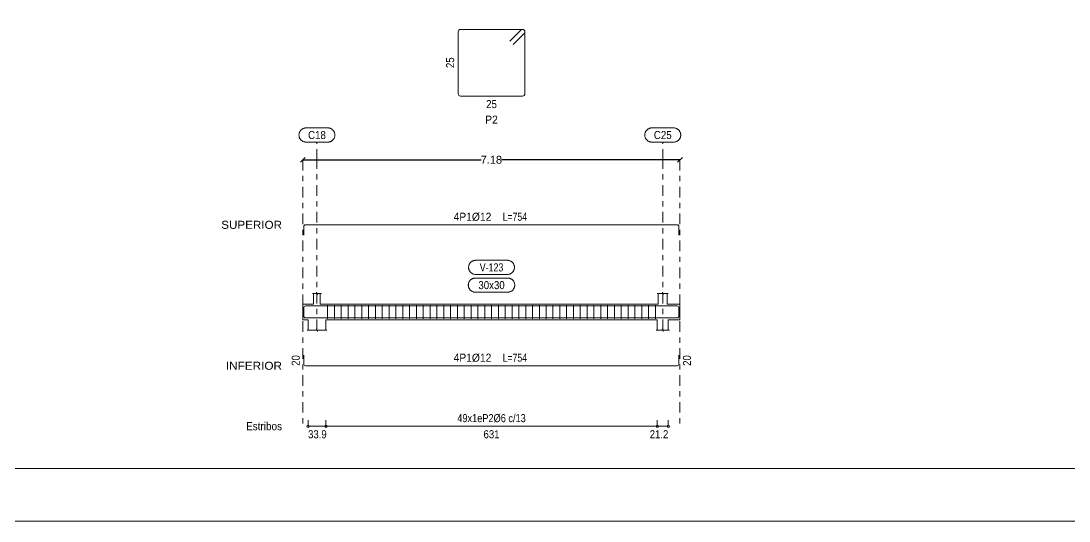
# Model space of a CAD drawing. Header units: millimetres. Extents: x 2 to 158, y -69 to 77.
# Drawn here: x 115.19 to 135.14, y 31.52 to 41.04 of the extents above; entities that cross this region are included whole.
import ezdxf
from ezdxf.enums import TextEntityAlignment as Align

# ---------------------------------------------------------------- set-up
doc = ezdxf.new("R2010")
doc.units = ezdxf.units.MM
doc.linetypes.add('CYPE_RAYAPUNTO', pattern=[0.4125, 0.2025, -0.105, 0, -0.105])
for name, color, linetype, lineweight in [('ALZ_ARM_LONG_ARM_TEXTOS', 3, 'Continuous', 9), ('ALZ_ARM_LONG_TXT_LONG', 3, 'Continuous', 9), ('ALZ_ARM_TRANS_TXT_EST', 3, 'Continuous', 9), ('ALZ_CONT_NUDOS', 122, 'Continuous', 9), ('ALZ_CONT_VIG_HORMIGON', 2, 'Continuous', 9), ('ALZ_COT_COT_ANCLAJES', 3, 'Continuous', 0), ('ALZ_COT_COT_EST', 3, 'Continuous', 0), ('ALZ_COT_COT_LIN_APOYOS', 2, 'CYPE_RAYAPUNTO', 0), ('ALZ_COT_LONGITUD_PROYECTADA', 122, 'Continuous', 0), ('ALZ_COT_TEXTOS_ESTRIBOS', 122, 'Continuous', 0), ('ALZ_REF_COT_LIN_AUX_COTA', 2, 'CYPE_RAYAPUNTO', 9), ('ALZ_REF_POSICIONES_ARMADURAS', 3, 'Continuous', 9), ('ALZ_REF_REF_NOMBRE', 3, 'Continuous', 9), ('ALZ_REF_REF_REFERENCIA', 3, 'Continuous', 9), ('ALZ_REF_TEXTO_REF_NOMBRE', 3, 'Continuous', 9), ('ALZ_REF_TEXTO_REF_REFERENCIA', 3, 'Continuous', 9), ('ARM_LONGITUDINAL_Ø12', 171, 'Continuous', 9), ('ARM_TRANSVERSAL_Ø6', 151, 'Continuous', 9), ('RECUAD_LIMITES', 2, 'Continuous', 0), ('RECUAD_MARCO', 1, 'Continuous', 20), ('SEC_COTAS_TEXTOS_DESPIECE_ESTRIBADO', 122, 'Continuous', 0), ('SEC_REF_TXT_POSICIONES_ARM_ESTRIBOS', 1, 'Continuous', 9)]:
    doc.layers.add(name, color=color, linetype=linetype, lineweight=lineweight)
doc.styles.add('CYPETXT_0.225_romans', font='arial.ttf', dxfattribs={"height": 0.15})
doc.styles.add('CYPETXT_romans', font='arial.ttf', dxfattribs={"height": 0.2})
doc.dimstyles.new('cype_oblique', dxfattribs={"dimtxt": 0.18, "dimasz": 0.18, "dimexe": 0.05625, "dimexo": 0.05625, "dimgap": 0, "dimtad": 0, "dimdec": 4, "dimzin": 0, "dimdsep": 46, "dimtxsty": 'CYPETXT_0.225_romans', "dimblk": 'OBLIQUE', "dimtsz": 0.045, "dimcen": 0.09, "dimadec": 0, "dimazin": 0, "dimtfac": 1, "dimtdec": 4, "dimtofl": 0, "dimtmove": 2, "dimatfit": 3, "dimfxl": 1, "dimtolj": 1, "dimtzin": 0, "dimarcsym": 0})

# ---------------------------------------------------------------- blocks, each defined once
blk = doc.blocks.new('*D363')
at = {"layer": 'ALZ_COT_LONGITUD_PROYECTADA', "color": 0, "lineweight": -2, "transparency": 16777216}
for p, q in [((120.51, 38.351), (120.6, 38.441)), ((120.555, 38.396), (123.951, 38.396)), ((127.736, 38.396), (124.34, 38.396)), ((127.691, 38.351), (127.781, 38.441))]:
    blk.add_line(p, q, dxfattribs=at)
at = {"layer": 'Defpoints', "color": 0, "transparency": 16777216}
for p in [(120.555, 38.396), (120.555, 38.396), (127.736, 38.396)]:
    blk.add_point(p, dxfattribs=at)
at = {"layer": 'ALZ_COT_LONGITUD_PROYECTADA', "color": 0, "transparency": 16777216, "insert": (124.145, 38.396), "char_height": 0.15, "attachment_point": 5, "style": 'CYPETXT_0.225_romans'}
blk.add_mtext('\\A1;7.18', dxfattribs=at)
blk = doc.blocks.new('_OBLIQUE')
at = {"color": 0, "linetype": 'ByBlock', "lineweight": -2}
blk.add_line((-0.5, -0.5), (0.5, 0.5), dxfattribs=at)

msp = doc.modelspace()

# ---------------------------------------------------------------- linework, layer by layer
at = {"layer": 'ALZ_CONT_NUDOS'}
for p, q in [((120.76264, 35.6497), (120.76264, 35.8497)), ((120.8896, 35.6497), (120.8896, 35.8497)), ((127.32355, 35.6497), (127.32355, 35.8497)), ((127.49282, 35.6497), (127.49282, 35.8497)), ((120.65661, 35.6497), (120.76264, 35.6497)), ((120.99563, 35.6497), (120.8896, 35.6497)), ((127.30239, 35.6497), (127.32355, 35.6497)), ((127.51398, 35.6497), (127.49282, 35.6497)), ((120.65661, 35.3497), (120.65661, 35.1497)), ((120.99563, 35.3497), (120.99563, 35.1497)), ((127.30239, 35.3497), (127.30239, 35.1497)), ((127.51398, 35.3497), (127.51398, 35.1497))]:
    msp.add_line(p, q, dxfattribs=at)
for points in [[(120.74264, 35.8497), (120.81112, 35.8497), (120.81862, 35.8747), (120.83362, 35.8247), (120.84112, 35.8497), (120.9096, 35.8497)], [(127.30355, 35.8497), (127.39318, 35.8497), (127.40068, 35.8747), (127.41568, 35.8247), (127.42318, 35.8497), (127.51282, 35.8497)], [(120.65661, 35.6497), (120.5551, 35.6497), (120.5551, 35.3497), (120.65661, 35.3497)], [(127.51398, 35.6497), (127.73558, 35.6497), (127.73558, 35.3497), (127.51398, 35.3497)], [(120.63661, 35.1497), (120.81112, 35.1497), (120.81862, 35.1747), (120.83362, 35.1247), (120.84112, 35.1497), (121.01563, 35.1497)], [(127.28239, 35.1497), (127.39318, 35.1497), (127.40068, 35.1747), (127.41568, 35.1247), (127.42318, 35.1497), (127.53398, 35.1497)]]:
    msp.add_lwpolyline(points, dxfattribs=at)
at = {"layer": 'ALZ_CONT_VIG_HORMIGON'}
for p, q in [((120.99563, 35.6497), (127.30239, 35.6497)), ((120.99563, 35.3497), (127.30239, 35.3497))]:
    msp.add_line(p, q, dxfattribs=at)
at = {"layer": 'ALZ_COT_COT_EST'}
for p, q in [((120.65661, 33.3227), (120.65661, 33.4352)), ((120.99563, 33.3227), (120.99563, 33.4352)), ((127.30239, 33.3227), (127.30239, 33.4352))]:
    msp.add_line(p, q, dxfattribs=at)
for points in [[(120.65661, 33.3227), (120.99563, 33.3227), (120.99563, 33.4352)], [(120.99563, 33.3227), (127.30239, 33.3227), (127.30239, 33.4352)], [(127.30239, 33.3227), (127.51398, 33.3227), (127.51398, 33.4352)]]:
    msp.add_lwpolyline(points, dxfattribs=at)
for centre in [(120.65661, 33.3227), (120.99563, 33.3227), (120.99563, 33.3227), (127.30239, 33.3227), (127.30239, 33.3227), (127.51398, 33.3227)]:
    msp.add_circle(centre, 0.0225, dxfattribs=at)
at = {"layer": 'ALZ_COT_COT_LIN_APOYOS'}
for p, q in [((120.5551, 38.3957), (120.5551, 33.3227)), ((127.73558, 38.3957), (127.73558, 33.3227))]:
    msp.add_line(p, q, dxfattribs=at)
at = {"layer": 'ALZ_REF_COT_LIN_AUX_COTA'}
for p, q in [((120.82612, 38.3957), (120.82612, 38.7332)), ((127.40818, 38.3957), (127.40818, 38.7332)), ((120.82612, 35.1497), (120.82612, 38.3957)), ((127.40818, 35.1497), (127.40818, 38.3957))]:
    msp.add_line(p, q, dxfattribs=at)
at = {"layer": 'ALZ_REF_REF_NOMBRE'}
for points in [[(124.45051, 36.4822), (124.45952, 36.4819), (124.4685, 36.481), (124.4774, 36.4795), (124.48617, 36.4774), (124.49479, 36.47473), (124.50321, 36.47149), (124.51139, 36.46769), (124.51931, 36.46336), (124.52691, 36.4585), (124.53417, 36.45315), (124.54106, 36.44732), (124.54755, 36.44105), (124.5536, 36.43436), (124.55919, 36.42728), (124.5643, 36.41984), (124.5689, 36.41208), (124.57297, 36.40403), (124.57649, 36.39572), (124.57945, 36.3872), (124.58183, 36.3785), (124.58363, 36.36966), (124.58483, 36.36071), (124.58543, 36.35171), (124.58543, 36.34269), (124.58483, 36.33369), (124.58363, 36.32475), (124.58183, 36.31591), (124.57945, 36.3072), (124.57649, 36.29868), (124.57297, 36.29037), (124.5689, 36.28232), (124.5643, 36.27456), (124.55919, 36.26712), (124.5536, 36.26004), (124.54755, 36.25335), (124.54106, 36.24708), (124.53417, 36.24125), (124.52691, 36.2359), (124.51931, 36.23105), (124.51139, 36.22671), (124.50321, 36.22291), (124.49479, 36.21967), (124.48617, 36.217), (124.4774, 36.21491), (124.4685, 36.21341), (124.45952, 36.2125), (124.45051, 36.2122), (123.84751, 36.2122), (123.83849, 36.2125), (123.82951, 36.21341), (123.82062, 36.21491), (123.81184, 36.217), (123.80322, 36.21967), (123.79481, 36.22291), (123.78662, 36.22671), (123.77871, 36.23105), (123.7711, 36.2359), (123.76384, 36.24125), (123.75695, 36.24708), (123.75047, 36.25335), (123.74441, 36.26004), (123.73882, 36.26712), (123.73372, 36.27456), (123.72912, 36.28232), (123.72505, 36.29037), (123.72153, 36.29868), (123.71857, 36.3072), (123.71619, 36.31591), (123.71439, 36.32475), (123.71319, 36.33369), (123.71258, 36.34269), (123.71258, 36.35171), (123.71319, 36.36071), (123.71439, 36.36966), (123.71619, 36.3785), (123.71857, 36.3872), (123.72153, 36.39572), (123.72505, 36.40403), (123.72912, 36.41208), (123.73372, 36.41984), (123.73882, 36.42728), (123.74441, 36.43436), (123.75047, 36.44105), (123.75695, 36.44732), (123.76384, 36.45315), (123.7711, 36.4585), (123.77871, 36.46336), (123.78662, 36.46769), (123.79481, 36.47149), (123.80322, 36.47473), (123.81184, 36.4774), (123.82062, 36.4795), (123.82951, 36.481), (123.83849, 36.4819), (123.84751, 36.4822), (124.45051, 36.4822)], [(124.45613, 36.1447), (124.46515, 36.1444), (124.47413, 36.1435), (124.48302, 36.142), (124.4918, 36.1399), (124.50042, 36.13723), (124.50884, 36.13399), (124.51702, 36.13019), (124.52493, 36.12586), (124.53254, 36.121), (124.5398, 36.11565), (124.54669, 36.10982), (124.55317, 36.10355), (124.55923, 36.09686), (124.56482, 36.08978), (124.56992, 36.08234), (124.57452, 36.07458), (124.57859, 36.06653), (124.58211, 36.05822), (124.58507, 36.0497), (124.58746, 36.041), (124.58925, 36.03216), (124.59045, 36.02321), (124.59106, 36.01421), (124.59106, 36.00519), (124.59045, 35.99619), (124.58925, 35.98725), (124.58746, 35.97841), (124.58507, 35.9697), (124.58211, 35.96118), (124.57859, 35.95287), (124.57452, 35.94482), (124.56992, 35.93706), (124.56482, 35.92962), (124.55923, 35.92254), (124.55317, 35.91585), (124.54669, 35.90958), (124.5398, 35.90375), (124.53254, 35.8984), (124.52493, 35.89355), (124.51702, 35.88921), (124.50884, 35.88541), (124.50042, 35.88217), (124.4918, 35.8795), (124.48302, 35.87741), (124.47413, 35.87591), (124.46515, 35.875), (124.45613, 35.8747), (123.84188, 35.8747), (123.83287, 35.875), (123.82389, 35.87591), (123.81499, 35.87741), (123.80622, 35.8795), (123.7976, 35.88217), (123.78918, 35.88541), (123.781, 35.88921), (123.77308, 35.89355), (123.76548, 35.8984), (123.75822, 35.90375), (123.75133, 35.90958), (123.74484, 35.91585), (123.73879, 35.92254), (123.7332, 35.92962), (123.72809, 35.93706), (123.72349, 35.94482), (123.71943, 35.95287), (123.7159, 35.96118), (123.71294, 35.9697), (123.71056, 35.97841), (123.70876, 35.98725), (123.70756, 35.99619), (123.70696, 36.00519), (123.70696, 36.01421), (123.70756, 36.02321), (123.70876, 36.03216), (123.71056, 36.041), (123.71294, 36.0497), (123.7159, 36.05822), (123.71943, 36.06653), (123.72349, 36.07458), (123.72809, 36.08234), (123.7332, 36.08978), (123.73879, 36.09686), (123.74484, 36.10355), (123.75133, 36.10982), (123.75822, 36.11565), (123.76548, 36.121), (123.77308, 36.12586), (123.781, 36.13019), (123.78918, 36.13399), (123.7976, 36.13723), (123.80622, 36.1399), (123.81499, 36.142), (123.82389, 36.1435), (123.83287, 36.1444), (123.84188, 36.1447), (124.45613, 36.1447)]]:
    msp.add_lwpolyline(points, close=True, dxfattribs=at)
at = {"layer": 'ALZ_REF_REF_REFERENCIA'}
for points in [[(121.03312, 39.0032), (121.04214, 39.0029), (121.05111, 39.002), (121.06001, 39.0005), (121.06879, 38.9984), (121.0774, 38.99573), (121.08582, 38.99249), (121.09401, 38.98869), (121.10192, 38.98436), (121.10952, 38.9795), (121.11679, 38.97415), (121.12368, 38.96832), (121.13016, 38.96205), (121.13621, 38.95536), (121.14181, 38.94828), (121.14691, 38.94084), (121.15151, 38.93308), (121.15558, 38.92503), (121.1591, 38.91672), (121.16206, 38.9082), (121.16444, 38.8995), (121.16624, 38.89066), (121.16744, 38.88171), (121.16805, 38.87271), (121.16805, 38.86369), (121.16744, 38.85469), (121.16624, 38.84575), (121.16444, 38.83691), (121.16206, 38.8282), (121.1591, 38.81968), (121.15558, 38.81137), (121.15151, 38.80332), (121.14691, 38.79556), (121.14181, 38.78812), (121.13621, 38.78104), (121.13016, 38.77435), (121.12368, 38.76808), (121.11679, 38.76225), (121.10952, 38.7569), (121.10192, 38.75205), (121.09401, 38.74771), (121.08582, 38.74391), (121.0774, 38.74067), (121.06879, 38.738), (121.06001, 38.73591), (121.05111, 38.73441), (121.04214, 38.7335), (121.03312, 38.7332), (120.61912, 38.7332), (120.6101, 38.7335), (120.60113, 38.73441), (120.59223, 38.73591), (120.58345, 38.738), (120.57484, 38.74067), (120.56642, 38.74391), (120.55823, 38.74771), (120.55032, 38.75205), (120.54272, 38.7569), (120.53546, 38.76225), (120.52857, 38.76808), (120.52208, 38.77435), (120.51603, 38.78104), (120.51044, 38.78812), (120.50533, 38.79556), (120.50073, 38.80332), (120.49666, 38.81137), (120.49314, 38.81968), (120.49018, 38.8282), (120.4878, 38.83691), (120.486, 38.84575), (120.4848, 38.85469), (120.4842, 38.86369), (120.4842, 38.87271), (120.4848, 38.88171), (120.486, 38.89066), (120.4878, 38.8995), (120.49018, 38.9082), (120.49314, 38.91672), (120.49666, 38.92503), (120.50073, 38.93308), (120.50533, 38.94084), (120.51044, 38.94828), (120.51603, 38.95536), (120.52208, 38.96205), (120.52857, 38.96832), (120.53546, 38.97415), (120.54272, 38.9795), (120.55032, 38.98436), (120.55823, 38.98869), (120.56642, 38.99249), (120.57484, 38.99573), (120.58345, 38.9984), (120.59223, 39.0005), (120.60113, 39.002), (120.6101, 39.0029), (120.61912, 39.0032), (121.03312, 39.0032)], [(127.61518, 39.0032), (127.6242, 39.0029), (127.63318, 39.002), (127.64207, 39.0005), (127.65085, 38.9984), (127.65947, 38.99573), (127.66789, 38.99249), (127.67607, 38.98869), (127.68398, 38.98436), (127.69159, 38.9795), (127.69885, 38.97415), (127.70574, 38.96832), (127.71223, 38.96205), (127.71828, 38.95536), (127.72387, 38.94828), (127.72897, 38.94084), (127.73357, 38.93308), (127.73764, 38.92503), (127.74116, 38.91672), (127.74412, 38.9082), (127.74651, 38.8995), (127.7483, 38.89066), (127.74951, 38.88171), (127.75011, 38.87271), (127.75011, 38.86369), (127.74951, 38.85469), (127.7483, 38.84575), (127.74651, 38.83691), (127.74412, 38.8282), (127.74116, 38.81968), (127.73764, 38.81137), (127.73357, 38.80332), (127.72897, 38.79556), (127.72387, 38.78812), (127.71828, 38.78104), (127.71223, 38.77435), (127.70574, 38.76808), (127.69885, 38.76225), (127.69159, 38.7569), (127.68398, 38.75205), (127.67607, 38.74771), (127.66789, 38.74391), (127.65947, 38.74067), (127.65085, 38.738), (127.64207, 38.73591), (127.63318, 38.73441), (127.6242, 38.7335), (127.61518, 38.7332), (127.20118, 38.7332), (127.19217, 38.7335), (127.18319, 38.73441), (127.17429, 38.73591), (127.16552, 38.738), (127.1569, 38.74067), (127.14848, 38.74391), (127.1403, 38.74771), (127.13239, 38.75205), (127.12478, 38.7569), (127.11752, 38.76225), (127.11063, 38.76808), (127.10414, 38.77435), (127.09809, 38.78104), (127.0925, 38.78812), (127.08739, 38.79556), (127.0828, 38.80332), (127.07873, 38.81137), (127.0752, 38.81968), (127.07225, 38.8282), (127.06986, 38.83691), (127.06806, 38.84575), (127.06686, 38.85469), (127.06626, 38.86369), (127.06626, 38.87271), (127.06686, 38.88171), (127.06806, 38.89066), (127.06986, 38.8995), (127.07225, 38.9082), (127.0752, 38.91672), (127.07873, 38.92503), (127.0828, 38.93308), (127.08739, 38.94084), (127.0925, 38.94828), (127.09809, 38.95536), (127.10414, 38.96205), (127.11063, 38.96832), (127.11752, 38.97415), (127.12478, 38.9795), (127.13239, 38.98436), (127.1403, 38.98869), (127.14848, 38.99249), (127.1569, 38.99573), (127.16552, 38.9984), (127.17429, 39.0005), (127.18319, 39.002), (127.19217, 39.0029), (127.20118, 39.0032), (127.61518, 39.0032)]]:
    msp.add_lwpolyline(points, close=True, dxfattribs=at)
at = {"layer": 'ARM_LONGITUDINAL_Ø12'}
for points in [[(127.71558, 36.9582), (127.71558, 37.1222), (127.71284, 37.13598), (127.70504, 37.14766), (127.69336, 37.15546), (127.67958, 37.1582), (120.6111, 37.1582), (120.59732, 37.15546), (120.58564, 37.14766), (120.57784, 37.13598), (120.5751, 37.1222), (120.5751, 36.9582)], [(127.71558, 35.4137), (127.71558, 35.5777), (127.71284, 35.59148), (127.70504, 35.60316), (127.69336, 35.61096), (127.67958, 35.6137), (120.6111, 35.6137), (120.59732, 35.61096), (120.58564, 35.60316), (120.57784, 35.59148), (120.5751, 35.5777), (120.5751, 35.4137)], [(127.71558, 35.5857), (127.71558, 35.4217), (127.71284, 35.40792), (127.70504, 35.39625), (127.69336, 35.38844), (127.67958, 35.3857), (120.6111, 35.3857), (120.59732, 35.38844), (120.58564, 35.39625), (120.57784, 35.40792), (120.5751, 35.4217), (120.5751, 35.5857)], [(127.71558, 34.6737), (127.71558, 34.5097), (127.71284, 34.49592), (127.70504, 34.48425), (127.69336, 34.47644), (127.67958, 34.4737), (120.6111, 34.4737), (120.59732, 34.47644), (120.58564, 34.48425), (120.57784, 34.49592), (120.5751, 34.5097), (120.5751, 34.6737)]]:
    msp.add_lwpolyline(points, dxfattribs=at)
at = {"layer": 'ARM_TRANSVERSAL_Ø6'}
for p, q in [((121.02901, 35.6297), (121.02901, 35.3697)), ((121.15901, 35.6297), (121.15901, 35.3697)), ((121.28901, 35.6297), (121.28901, 35.3697)), ((121.41901, 35.6297), (121.41901, 35.3697)), ((121.54901, 35.6297), (121.54901, 35.3697)), ((121.67901, 35.6297), (121.67901, 35.3697)), ((121.80901, 35.6297), (121.80901, 35.3697)), ((121.93901, 35.6297), (121.93901, 35.3697)), ((122.06901, 35.6297), (122.06901, 35.3697)), ((122.19901, 35.6297), (122.19901, 35.3697)), ((122.32901, 35.6297), (122.32901, 35.3697)), ((122.45901, 35.6297), (122.45901, 35.3697)), ((122.58901, 35.6297), (122.58901, 35.3697)), ((122.71901, 35.6297), (122.71901, 35.3697)), ((122.84901, 35.6297), (122.84901, 35.3697)), ((122.97901, 35.6297), (122.97901, 35.3697)), ((123.10901, 35.6297), (123.10901, 35.3697)), ((123.23901, 35.6297), (123.23901, 35.3697)), ((123.36901, 35.6297), (123.36901, 35.3697)), ((123.49901, 35.6297), (123.49901, 35.3697)), ((123.62901, 35.6297), (123.62901, 35.3697)), ((123.75901, 35.6297), (123.75901, 35.3697)), ((123.88901, 35.6297), (123.88901, 35.3697)), ((124.01901, 35.6297), (124.01901, 35.3697)), ((124.14901, 35.6297), (124.14901, 35.3697)), ((124.27901, 35.6297), (124.27901, 35.3697)), ((124.40901, 35.6297), (124.40901, 35.3697)), ((124.53901, 35.6297), (124.53901, 35.3697)), ((124.66901, 35.6297), (124.66901, 35.3697)), ((124.79901, 35.6297), (124.79901, 35.3697)), ((124.92901, 35.6297), (124.92901, 35.3697)), ((125.05901, 35.6297), (125.05901, 35.3697)), ((125.18901, 35.6297), (125.18901, 35.3697)), ((125.31901, 35.6297), (125.31901, 35.3697)), ((125.44901, 35.6297), (125.44901, 35.3697)), ((125.57901, 35.6297), (125.57901, 35.3697)), ((125.70901, 35.6297), (125.70901, 35.3697)), ((125.83901, 35.6297), (125.83901, 35.3697)), ((125.96901, 35.6297), (125.96901, 35.3697)), ((126.09901, 35.6297), (126.09901, 35.3697)), ((126.22901, 35.6297), (126.22901, 35.3697)), ((126.35901, 35.6297), (126.35901, 35.3697)), ((126.48901, 35.6297), (126.48901, 35.3697)), ((126.61901, 35.6297), (126.61901, 35.3697)), ((126.74901, 35.6297), (126.74901, 35.3697)), ((126.87901, 35.6297), (126.87901, 35.3697)), ((127.00901, 35.6297), (127.00901, 35.3697)), ((127.13901, 35.6297), (127.13901, 35.3697)), ((127.26901, 35.6297), (127.26901, 35.3697))]:
    msp.add_line(p, q, dxfattribs=at)
msp.add_lwpolyline([(124.5587, 40.59175), (124.77083, 40.80388), (124.77642, 40.8107), (124.78058, 40.81848), (124.78314, 40.82692), (124.78401, 40.8357), (124.78314, 40.84448), (124.78058, 40.85292), (124.77642, 40.8607), (124.77083, 40.86752), (124.76401, 40.87312), (124.75623, 40.87728), (124.74779, 40.87984), (124.73901, 40.8807), (123.55901, 40.8807), (123.54179, 40.87728), (123.52719, 40.86752), (123.51743, 40.85292), (123.51401, 40.8357), (123.51401, 39.6557), (123.51743, 39.63848), (123.52719, 39.62388), (123.54179, 39.61413), (123.55901, 39.6107), (124.73901, 39.6107), (124.75623, 39.61413), (124.77083, 39.62388), (124.78058, 39.63848), (124.78401, 39.6557), (124.78401, 40.8357), (124.78314, 40.84448), (124.78058, 40.85292), (124.77642, 40.8607), (124.77083, 40.86752), (124.76401, 40.87312), (124.75623, 40.87728), (124.74779, 40.87984), (124.73901, 40.8807), (124.73023, 40.87984), (124.72179, 40.87728), (124.71401, 40.87312), (124.70719, 40.86752), (124.49506, 40.65539)], dxfattribs=at)
at = {"layer": 'RECUAD_LIMITES'}
msp.add_lwpolyline([(98.90474, 31.5159), (158.30474, 31.5159), (158.30474, 73.5159), (98.90474, 73.5159), (98.90474, 31.5159)], close=True, dxfattribs=at)
at = {"layer": 'RECUAD_MARCO'}
msp.add_lwpolyline([(101.40474, 32.5159), (157.30474, 32.5159), (157.30474, 72.5159), (101.40474, 72.5159), (101.40474, 32.5159)], close=True, dxfattribs=at)

# ---------------------------------------------------------------- texts
at = {"layer": 'ALZ_ARM_LONG_ARM_TEXTOS', "style": 'CYPETXT_romans', "width": 0.914795}
for p in [(123.78659, 37.23487), (123.78659, 34.55037)]:
    msp.add_text('4P1%%c12', height=0.153333, dxfattribs=at).set_placement(p, align=Align.CENTER)
at = {"layer": 'ALZ_ARM_LONG_TXT_LONG', "style": 'CYPETXT_romans', "width": 0.768527}
for p in [(124.57046, 37.23487), (124.57046, 34.55037)]:
    msp.add_text(' L=754', height=0.153333, dxfattribs=at).set_placement(p, align=Align.CENTER)
at = {"layer": 'ALZ_ARM_TRANS_TXT_EST', "style": 'CYPETXT_romans', "width": 0.816977}
msp.add_text('49x1eP2%%c6 c/13', height=0.1533333, dxfattribs=at).set_placement((124.14901, 33.39937), align=Align.CENTER)
at = {"layer": 'ALZ_COT_COT_ANCLAJES', "style": 'CYPETXT_romans', "width": 0.853312}
msp.add_text('20', height=0.153333, rotation=90, dxfattribs=at).set_placement((120.49843, 34.5737), align=Align.CENTER)
msp.add_text('20', height=0.153333, rotation=90, dxfattribs=at).set_placement((127.79225, 34.5737), align=Align.TOP_CENTER)
at = {"layer": 'ALZ_COT_TEXTOS_ESTRIBOS', "style": 'CYPETXT_romans', "width": 0.85041}
msp.add_text('33.9', height=0.153333, dxfattribs=at).set_placement((120.65661, 33.24603), align=Align.TOP_LEFT)
at = {"layer": 'ALZ_COT_TEXTOS_ESTRIBOS', "style": 'CYPETXT_romans', "width": 0.853312}
msp.add_text('631', height=0.153333, dxfattribs=at).set_placement((124.14901, 33.24603), align=Align.TOP_CENTER)
at = {"layer": 'ALZ_COT_TEXTOS_ESTRIBOS', "style": 'CYPETXT_romans', "width": 0.85041}
msp.add_text('21.2', height=0.153333, dxfattribs=at).set_placement((127.51398, 33.24603), align=Align.TOP_RIGHT)
at = {"layer": 'ALZ_REF_POSICIONES_ARMADURAS', "style": 'CYPETXT_romans'}
for s, width, p in [('SUPERIOR', 1.034154, (120.1611, 37.1582)), ('INFERIOR', 1.044547, (120.1611, 34.4737)), ('Estribos', 0.883853, (120.1611, 33.3227))]:
    msp.add_text(s, height=0.153333, dxfattribs=dict(at, width=width)).set_placement(p, align=Align.MIDDLE_RIGHT)
at = {"layer": 'ALZ_REF_TEXTO_REF_NOMBRE', "style": 'CYPETXT_romans'}
for s, width, p in [('V-123', 0.78605, (124.14901, 36.3472)), ('30x30', 0.857077, (124.14901, 36.0097))]:
    msp.add_text(s, height=0.153333, dxfattribs=dict(at, width=width)).set_placement(p, align=Align.MIDDLE_CENTER)
at = {"layer": 'ALZ_REF_TEXTO_REF_REFERENCIA', "style": 'CYPETXT_romans', "width": 0.864}
for s, p in [('C18', (120.82612, 38.8682)), ('C25', (127.40818, 38.8682))]:
    msp.add_text(s, height=0.153333, dxfattribs=at).set_placement(p, align=Align.MIDDLE_CENTER)
at = {"layer": 'SEC_COTAS_TEXTOS_DESPIECE_ESTRIBADO', "style": 'CYPETXT_romans', "width": 0.853312}
msp.add_text('25', height=0.153333, rotation=90, dxfattribs=at).set_placement((123.43734, 40.2457), align=Align.CENTER)
msp.add_text('25', height=0.153333, dxfattribs=at).set_placement((124.14901, 39.53403), align=Align.TOP_CENTER)
at = {"layer": 'SEC_REF_TXT_POSICIONES_ARM_ESTRIBOS', "style": 'CYPETXT_romans', "width": 0.914795}
msp.add_text('P2', height=0.153333, dxfattribs=at).set_placement((124.14901, 39.1607), align=Align.MIDDLE_CENTER)

# ---------------------------------------------------------------- dimensions: what is measured, and where the dimension line sits
at = {"layer": 'ALZ_COT_LONGITUD_PROYECTADA'}
dim = msp.add_aligned_dim(p1=(127.73558, 38.3957), p2=(120.5551, 38.3957), distance=0, text='7.18', dimstyle='cype_oblique', override={"dimexe": 0, "dimexo": 0}, dxfattribs=at)
dim.commit()
dim.dimension.update_dxf_attribs({"geometry": '*D363', "text_midpoint": (124.14534, 38.3957)})

doc.saveas('drawing.dxf')
